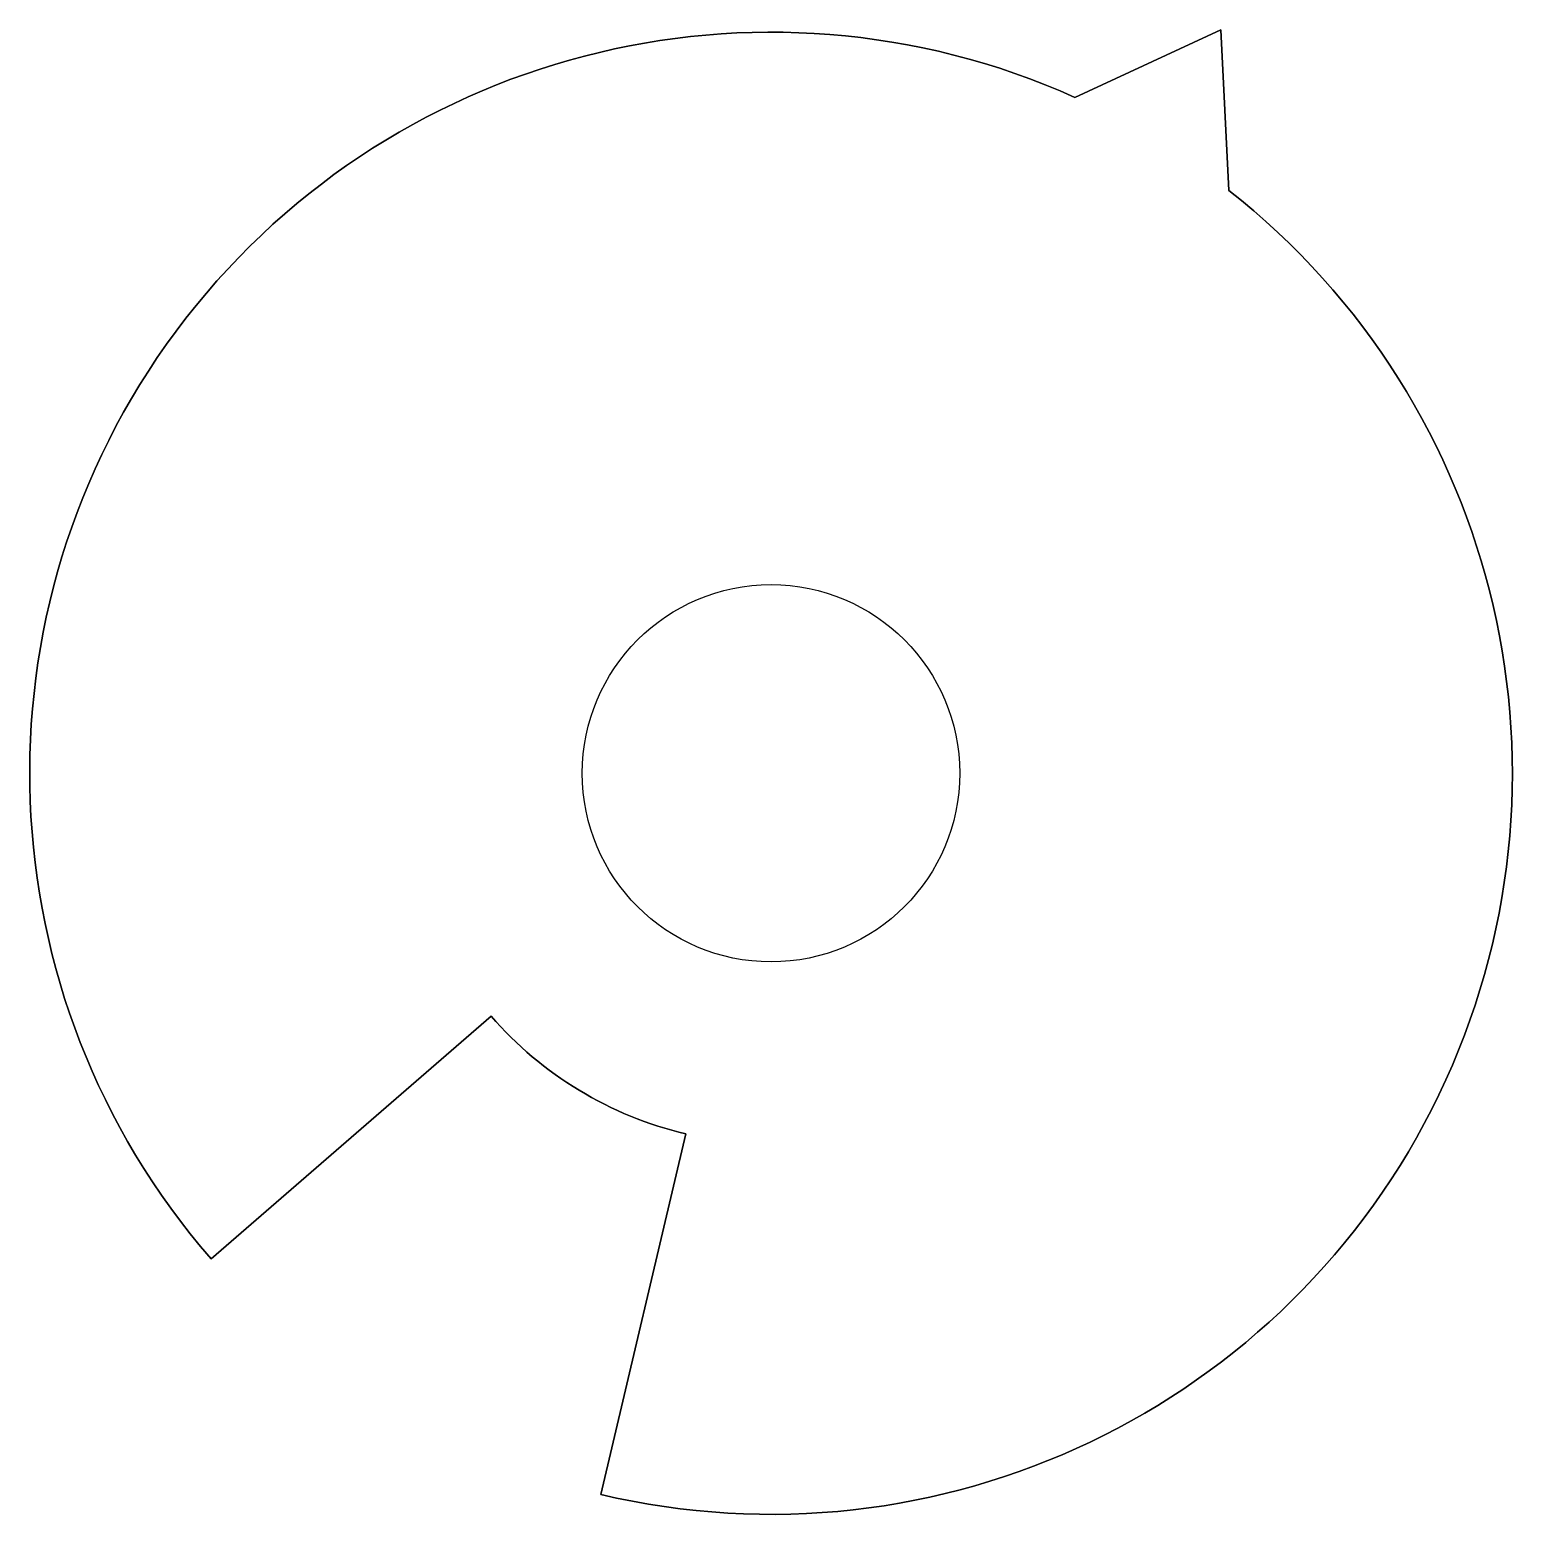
# Model space of a CAD drawing. Header units: millimetres. Extents: x -16.5 to 16.5, y -16.5 to 16.6.
import ezdxf

# ---------------------------------------------------------------- set-up
doc = ezdxf.new("R2010")
doc.units = ezdxf.units.MM
doc.layers.get('0').update_dxf_attribs({"linetype": 'CONTINUOUS'})

msp = doc.modelspace()

# ---------------------------------------------------------------- linework, layer by layer
for points in [[(10.015, 16.557), (6.766, 15.049, 0.803678), (-12.463, -10.813), (-6.232, -5.406, 0.157362), (-1.896, -8.029), (-3.791, -16.058, 0.803678), (10.188, 12.979)], [(6.766, 15.049), (10.015, 16.557), (10.188, 12.979, -0.803678), (-3.791, -16.058), (-1.896, -8.029, -0.157362), (-6.232, -5.406), (-12.463, -10.813, -0.803678)]]:
    msp.add_lwpolyline(points, format="xyb", close=True)
msp.add_circle((0, 0), 4.2)
msp.add_circle((0, 0), 4.2)

doc.saveas('drawing.dxf')
